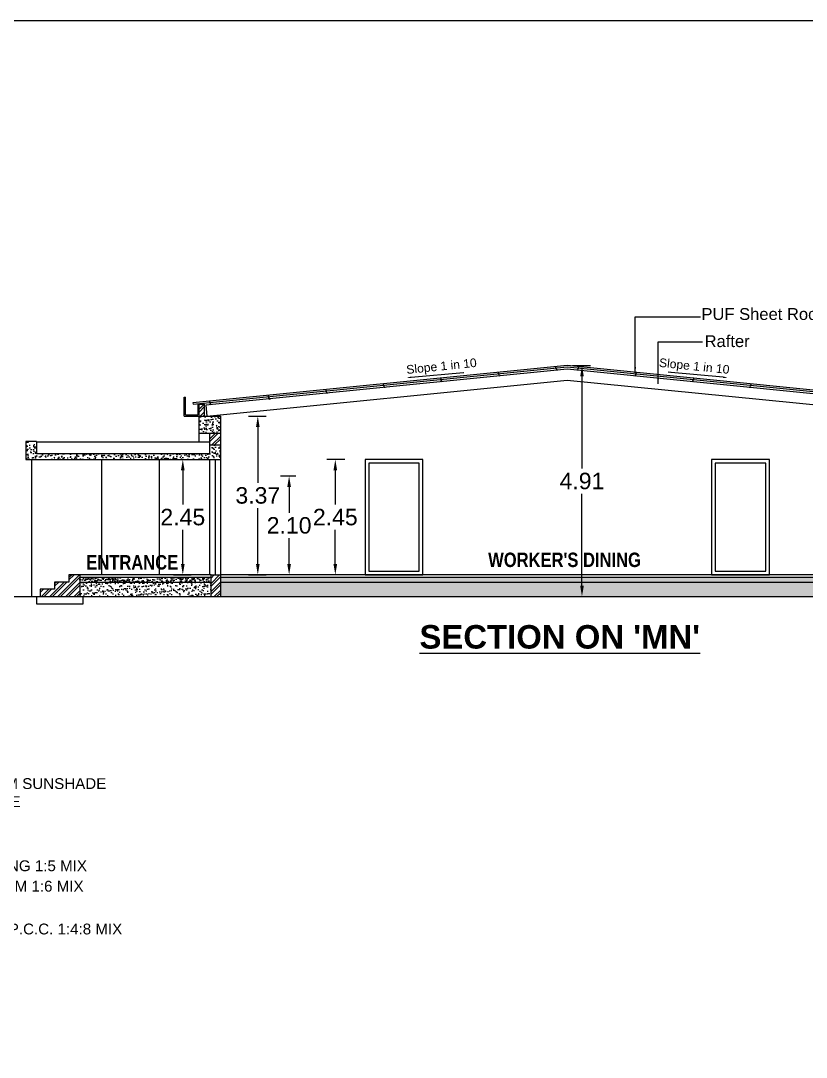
# Model space of a CAD drawing. Header units: metres. Extents: x 3715 to 4596, y 2418 to 2709.
# Drawn here: x 3931.53 to 3948.21, y 2459.38 to 2481.4 of the extents above; entities that cross this region are included whole.
import ezdxf
from ezdxf import colors
from ezdxf.entities.mleader import LeaderData, LeaderLine
from ezdxf.math import Vec2, Vec3

# ---------------------------------------------------------------- set-up
doc = ezdxf.new("R2010")
doc.units = ezdxf.units.M
doc.header["$MEASUREMENT"] = 0
doc.layers.add('BLK_4_FLR_0_WC_BATH_HT', color=1, linetype='Continuous')
doc.layers.add('BLK_4_HT_OF_BLDG', color=5, linetype='Continuous')
doc.styles.add('Inner font', font='arial.ttf')
doc.styles.add('notes', font='arial.ttf')
doc.styles.add('REAL', font='arial.ttf', dxfattribs={"height": 0.4})
doc.styles.get("Standard").update_dxf_attribs({"font": 'arial.ttf'})
doc.dimstyles.new('1-3', dxfattribs={"dimscale": 0, "dimtxt": 0.4, "dimasz": 0.125, "dimexe": 0.25, "dimexo": 0.25, "dimgap": 0.125, "dimtad": 1, "dimdec": 1, "dimzin": 3, "dimdsep": 46, "dimtxsty": 'REAL', "dimblk1": 'ARCHTICK', "dimblk2": 'ARCHTICK', "dimsah": 1, "dimcen": -0.5, "dimdle": 0.125, "dimclrd": 2, "dimclre": 2, "dimclrt": 4, "dimadec": 0, "dimazin": 0, "dimtfac": 1, "dimtdec": 1, "dimtofl": 0, "dimtmove": 2, "dimatfit": 3, "dimfxl": 0, "dimfrac": 1, "dimtolj": 1, "dimtzin": 0, "dimarcsym": 0})
doc.dimstyles.get("Standard").update_dxf_attribs({"dimtxt": 0.35, "dimasz": 0.23, "dimexe": 0.18, "dimexo": 0.0625, "dimgap": 0.09, "dimtad": 0, "dimtih": 1, "dimtoh": 1, "dimzin": 0, "dimdsep": 46, "dimtxsty": 'Standard', "dimcen": 0.09, "dimadec": 0, "dimazin": 0, "dimtfac": 1, "dimtofl": 0, "dimtmove": 2, "dimatfit": 3, "dimfxl": 0, "dimtolj": 1, "dimtzin": 0, "dimarcsym": 0})

# ---------------------------------------------------------------- blocks, each defined once
blk = doc.blocks.new('z1')
at = {"lineweight": 13}
for p, q in [((-26, 39), (-37, 42)), ((-26, 36), (-36, 39)), ((-25, 33), (-36, 37)), ((-25, 30), (-36, 34)), ((-25, 28), (-35, 31)), ((-24, 25), (-35, 29)), ((-24, 22), (-34, 26)), ((-23, 20), (-34, 23)), ((-23, 17), (-34, 21)), ((-23, 14), (-33, 18)), ((-22, 12), (-33, 15))]:
    blk.add_line(p, q, dxfattribs=at)
for points in [[(12, -79, 0.414214), (23, -87), (43, -84, -0.414214), (55, -93), (5, -100), (5, -100), (5, -100), (5, -100), (5, -100), (55, -93), (55, -93), (55, -93), (5, -100), (-7, -21, 0.414214), (-18, -13), (-38, -16, -0.414214), (-49, -7), (0, 0), (12, -79)], [(-21, 52), (-21, 52, 0.207522), (-32, 57), (-32, 54), (-36, 54), (-36, 56, 0.207499), (-45, 49), (-45, 49)]]:
    blk.add_lwpolyline(points, format="xyb", dxfattribs=at)
for points in [[(-48, 48), (-19, 53), (-18, 48), (-47, 43)], [(57, -92), (57, -92)]]:
    blk.add_lwpolyline(points, close=True, dxfattribs=at)
blk.add_lwpolyline([(-37, 45), (-25, -34), (-19, -44), (-16, -33), (-27, 46)], dxfattribs=at)
blk = doc.blocks.new('_ArchTick')
at = {"color": 0, "linetype": 'ByBlock', "const_width": 0.15}
blk.add_lwpolyline([(-0.5, -0.5), (0.5, 0.5)], dxfattribs=at)
blk = doc.blocks.new('*D56')
at = {"color": 0, "lineweight": -2}
for p, q in [((3936.363, 2473.001), (3936.743, 2473.001)), ((3936.563, 2472.771), (3936.563, 2471.583)), ((3936.563, 2469.858), (3936.563, 2471.046)), ((3936.363, 2469.628), (3936.743, 2469.628))]:
    blk.add_line(p, q, dxfattribs=at)
at = {"color": 0}
for points in [[(3936.524, 2472.771), (3936.601, 2472.771), (3936.563, 2473.001)], [(3936.524, 2469.858), (3936.601, 2469.858), (3936.563, 2469.628)]]:
    blk.add_solid(points, dxfattribs=at)
at = {"color": 0, "insert": (3936.563, 2471.314), "char_height": 0.35, "attachment_point": 5}
blk.add_mtext('\\A1;3.37', dxfattribs=at)
blk = doc.blocks.new('*D57')
at = {"color": 0, "lineweight": -2}
for p, q in [((3938.409, 2472.081), (3938.029, 2472.081)), ((3938.209, 2471.851), (3938.209, 2471.123)), ((3938.209, 2469.858), (3938.209, 2470.586)), ((3938.409, 2469.628), (3938.029, 2469.628))]:
    blk.add_line(p, q, dxfattribs=at)
at = {"color": 0}
for points in [[(3938.17, 2471.851), (3938.247, 2471.851), (3938.209, 2472.081)], [(3938.17, 2469.858), (3938.247, 2469.858), (3938.209, 2469.628)]]:
    blk.add_solid(points, dxfattribs=at)
at = {"color": 0, "insert": (3938.209, 2470.854), "char_height": 0.35, "attachment_point": 5}
blk.add_mtext('\\A1;2.45', dxfattribs=at)
blk = doc.blocks.new('*D58')
at = {"color": 0, "lineweight": -2}
for p, q in [((3934.956, 2472.081), (3935.15, 2472.081)), ((3934.97, 2471.851), (3934.97, 2471.123)), ((3934.97, 2469.858), (3934.97, 2470.586)), ((3934.77, 2469.628), (3935.15, 2469.628))]:
    blk.add_line(p, q, dxfattribs=at)
at = {"color": 0}
for points in [[(3934.931, 2471.851), (3935.008, 2471.851), (3934.97, 2472.081)], [(3934.931, 2469.858), (3935.008, 2469.858), (3934.97, 2469.628)]]:
    blk.add_solid(points, dxfattribs=at)
at = {"color": 0, "insert": (3934.97, 2470.854), "char_height": 0.35, "attachment_point": 5}
blk.add_mtext('\\A1;2.45', dxfattribs=at)
blk = doc.blocks.new('*D406')
at = {"layer": 'BLK_4_HT_OF_BLDG', "color": 0, "lineweight": -2}
for p, q in [((3943.248, 2474.075), (3943.628, 2474.075)), ((3943.448, 2473.845), (3943.448, 2471.89)), ((3943.448, 2469.398), (3943.448, 2471.353)), ((3943.248, 2469.168), (3943.628, 2469.168))]:
    blk.add_line(p, q, dxfattribs=at)
at = {"layer": 'BLK_4_HT_OF_BLDG', "color": 0}
for points in [[(3943.41, 2473.845), (3943.487, 2473.845), (3943.448, 2474.075)], [(3943.41, 2469.398), (3943.487, 2469.398), (3943.448, 2469.168)]]:
    blk.add_solid(points, dxfattribs=at)
at = {"layer": 'BLK_4_HT_OF_BLDG', "color": 0, "insert": (3943.448, 2471.621), "char_height": 0.35, "attachment_point": 5}
blk.add_mtext('\\A1;4.91', dxfattribs=at)
blk = doc.blocks.new('*D424')
at = {"layer": 'BLK_4_FLR_0_WC_BATH_HT', "color": 0, "lineweight": -2}
for p, q in [((3937.369, 2471.728), (3937.048, 2471.728)), ((3937.228, 2471.498), (3937.228, 2470.946)), ((3937.228, 2469.858), (3937.228, 2470.409)), ((3937.369, 2469.628), (3937.048, 2469.628))]:
    blk.add_line(p, q, dxfattribs=at)
at = {"layer": 'BLK_4_FLR_0_WC_BATH_HT', "color": 0}
for points in [[(3937.189, 2471.498), (3937.266, 2471.498), (3937.228, 2471.728)], [(3937.189, 2469.858), (3937.266, 2469.858), (3937.228, 2469.628)]]:
    blk.add_solid(points, dxfattribs=at)
at = {"layer": 'BLK_4_FLR_0_WC_BATH_HT', "color": 0, "insert": (3937.228, 2470.678), "char_height": 0.35, "attachment_point": 5}
blk.add_mtext('\\A1;2.10', dxfattribs=at)

msp = doc.modelspace()

# ---------------------------------------------------------------- hatches: boundary and pattern name
h = msp.add_hatch()
h.set_pattern_fill('ANSI32', color=256, scale=0.012778)
h.set_pattern_definition([(45, (-8002.96478, 90742.49446), (-0.08606078368, 0.08606078368), []), (45, (-8002.9074, 90742.49446), (-0.08606078368, 0.08606078368), [])])
h.paths.add_polyline_path([(3935.31411, 2473.00112), (3935.42911, 2473.00112), (3935.42911, 2473.19375), (3935.42911, 2473.25807), (3935.41633, 2473.25807), (3935.31411, 2473.25807)])
at = {"ltscale": 6}
h = msp.add_hatch(dxfattribs=at)
h.set_pattern_fill('AR-CONC', color=256, scale=0.001022)
h.set_pattern_definition([(50, (3710.00618, 2493.30438), (0.18623321, -0.01629329), [0.01947333, -0.21420666]), (355, (3710.00618, 2493.30438), (-0.036026, 0.19530234), [0.01557867, -0.17136533]), (100.451, (3710.0217, 2493.30302), (0.15020788, 0.17900816), [0.01654978, -0.18204755]), (46.1842, (3710.00618, 2493.3563), (0.277103, -0.0429766), [0.02921, -0.32131]), (96.6356, (3710.02927, 2493.35272), (0.24267987, 0.2529239), [0.02482467, -0.27307132]), (351.184, (3710.00618, 2493.3563), (0.24268025, 0.25292344), [0.023368, -0.257048]), (21, (3710.03215, 2493.34332), (0.15498409, -0.10453808), [0.01947333, -0.21420666]), (326, (3710.03215, 2493.34332), (0.0631754, 0.18828102), [0.01557867, -0.17136533]), (71.4514, (3710.04506, 2493.33461), (0.21815907, 0.08374336), [0.01654978, -0.18204755]), (37.5, (3710.00618, 2493.304376), (0.003157239, 0.086434036), [0, -0.16928817, 0, -0.17396177, 0, -0.172014436]), (7.5, (3710.00618, 2493.30438), (0.06830454, 0.102406805), [0, -0.099184173, 0, -0.165393503, 0, -0.06556022]), (327.5, (3709.94828, 2493.304376), (0.138603713, -0.00585605), [0, -0.06491111, 0, -0.202522657, 0, -0.26873199]), (317.5, (3709.92232, 2493.30438), (0.151420934, 0.02599152), [0, -0.08438444, 0, -0.134495816, 0, -0.19083866])])
h.paths.add_polyline_path([(3935.77411, 2473.00112), (3935.54411, 2473.00112), (3935.31411, 2473.00112), (3935.31411, 2472.62999), (3935.77411, 2472.62999)])
h = msp.add_hatch()
h.set_pattern_fill('ANSI32', color=256, scale=0.012778)
h.set_pattern_definition([(45, (-8002.73478, 90741.86637), (-0.08606078368, 0.08606078368), []), (45, (-8002.6774, 90741.86637), (-0.08606078368, 0.08606078368), [])])
h.paths.add_polyline_path([(3935.77411, 2469.62778), (3935.56967, 2469.62778), (3935.56967, 2469.16778), (3935.77411, 2469.16778)])
h.paths.add_polyline_path([(3935.54411, 2472.38778), (3935.77411, 2472.38778), (3935.77411, 2472.62999), (3935.64633, 2472.62999), (3935.54411, 2472.62999)])
h = msp.add_hatch(dxfattribs=at)
h.set_pattern_fill('AR-CONC', color=256, scale=0.001022)
h.set_pattern_definition([(50, (3471.20075, 4630.71987), (0.186233208, -0.016293287), [0.019473332, -0.214206657]), (355, (3471.20075, 4630.71987), (-0.036026607, 0.195302544), [0.015578666, -0.171365922]), (100.451445, (3471.21627, 4630.71851), (0.150206601, 0.179009249), [0.016549786, -0.182047797]), (46.1842, (3471.20075, 4630.7718), (0.277103007, -0.0429766), [0.02921, -0.321309985]), (96.635558, (3471.22384, 4630.76822), (0.24267977, 0.25292447), [0.02482469, -0.273071942]), (351.184151, (3471.20075, 4630.7718), (0.24267977, 0.25292447), [0.023367965, -0.257047714]), (21, (3471.22671, 4630.75882), (0.154983593, -0.104537753), [0.019473332, -0.214206657]), (326, (3471.22671, 4630.75882), (0.063175404, 0.188281023), [0.015578666, -0.171365325]), (71.451445, (3471.23963, 4630.7501), (0.218158996, 0.083743271), [0.016549786, -0.182047483]), (37.5, (3471.20075, 4630.71987), (0.0031572387, 0.0864340357), [0, -0.16928817, 0, -0.1739617696, 0, -0.1720144363]), (7.5, (3471.20075, 4630.71987), (0.0683045407, 0.102406805), [0, -0.099184173, 0, -0.1653935033, 0, -0.065560219]), (327.5, (3471.14285, 4630.71987), (0.138603713, -0.0058560491), [0, -0.064911108, 0, -0.202522657, 0, -0.2687319873]), (317.5, (3471.11688, 4630.71987), (0.151420934, 0.025991523), [0, -0.0843844405, 0, -0.134495816, 0, -0.190838658])])
h.paths.add_polyline_path([(3931.92926, 2472.20487), (3931.80872, 2472.20487), (3931.76035, 2472.20487), (3931.633, 2472.27278), (3931.76035, 2472.08112), (3931.86328, 2472.08112), (3931.84876, 2472.20487), (3931.9648, 2472.20487)], flags=16)
h.paths.add_polyline_path([(3931.76035, 2472.20487), (3931.76035, 2472.08112), (3931.633, 2472.08112), (3931.633, 2472.20761), (3931.633, 2472.27278), (3931.633, 2472.46445), (3931.863, 2472.46445), (3931.86328, 2472.08112), (3935.77411, 2472.08112), (3935.77411, 2472.38778), (3935.56967, 2472.38778), (3935.56967, 2472.20487)])
h = msp.add_hatch()
h.set_pattern_fill('ANSI32', color=256, scale=0.012778)
h.set_pattern_definition([(45, (3549.91069, 4480.45818), (-0.086060784, 0.086060784), []), (45, (3549.96806, 4480.45818), (-0.086060784, 0.086060784), [])])
h.paths.add_polyline_path([(3932.55258, 2469.47445), (3932.24591, 2469.47445), (3932.24591, 2469.32112), (3931.93924, 2469.32112), (3931.93924, 2469.16778), (3932.78258, 2469.16778), (3932.78258, 2469.62778), (3932.55258, 2469.62778)])
h = msp.add_hatch()
h.set_pattern_fill('AR-CONC', color=256, scale=0.000766667, style=0)
h.set_pattern_definition([(50, (3549.96333, 4480.45818), (0.139674906, -0.012219965), [0.014604999, -0.160654992]), (355, (3549.96333, 4480.45818), (-0.027019499, 0.146476753), [0.011683999, -0.128523994]), (100.451, (3549.97497, 4480.45716), (0.112655913, 0.134256121), [0.012412333, -0.13653566]), (46.1842, (3549.96333, 4480.49713), (0.207827255, -0.03223245), [0.0219075, -0.240982489]), (96.6356, (3549.98065, 4480.49444), (0.182009905, 0.189692917), [0.0186185, -0.20480349]), (351.184, (3549.96333, 4480.49713), (0.18201019, 0.189692581), [0.017526, -0.19278599]), (21, (3549.98281, 4480.48739), (0.116238069, -0.0784035605), [0.014604999, -0.160654992]), (326, (3549.98281, 4480.4874), (0.047381553, 0.141210767), [0.011683999, -0.128523994]), (71.4514, (3549.9925, 4480.48086), (0.163619302, 0.062807521), [0.012412333, -0.13653566]), (37.5, (3549.963335, 4480.458183), (0.002367929, 0.0648255267), [0, -0.1269661273, 0, -0.1304713272, 0, -0.1290108272]), (7.5, (3549.963335, 4480.45818), (0.0512284055, 0.0768051037), [0, -0.0743881298, 0, -0.1240451275, 0, -0.0491701643]), (327.5, (3549.91991, 4480.458183), (0.1039527847, -0.0043920369), [0, -0.048683331, 0, -0.151891993, 0, -0.2015489905]), (317.5, (3549.90044, 4480.45818), (0.1135657004, 0.0194936422), [0, -0.0632883303, 0, -0.100871862, 0, -0.1431289932])])
h.paths.add_polyline_path([(3935.56967, 2469.57667), (3932.78258, 2469.57667), (3932.78258, 2469.47445), (3935.56967, 2469.47445)])
h = msp.add_hatch(dxfattribs=at)
h.set_pattern_fill('AR-SAND', color=256, scale=0.002556, style=0)
h.set_pattern_definition([(37.5, (3549.96333, 4480.45818), (-0.0040889687, 0.1250722657), [0, -0.098664884, 0, -0.1103488836, 0, -0.1054805505]), (7.5, (3549.96333, 4480.45818), (0.114878167, 0.183188628), [0, -0.0532271085, 0, -0.088928218, 0, -0.0340783317]), (327.5, (3549.88349, 4480.45818), (0.202142485, 0.0003672805), [0, -0.032455554, 0, -0.1168399944, 0, -0.152541104]), (317.5, (3549.8835, 4480.45818), (0.195131084, 0.056970824), [0, -0.016227777, 0, -0.0765951074, 0, -0.087629996])])
h.paths.add_polyline_path([(3932.78258, 2469.47445), (3932.78258, 2469.16778), (3935.56967, 2469.16778), (3935.56967, 2469.47445)])
h = msp.add_hatch()
h.set_pattern_fill('AR-CONC', color=256, scale=0.000766667, style=0)
h.set_pattern_definition([(50, (3553.89889, 4480.45818), (0.139674906, -0.012219965), [0.014604999, -0.160654992]), (355, (3553.89889, 4480.45818), (-0.027019499, 0.146476753), [0.011683999, -0.128523994]), (100.451, (3553.91053, 4480.45716), (0.112655913, 0.134256121), [0.012412333, -0.13653566]), (46.1842, (3553.89889, 4480.49713), (0.207827255, -0.03223245), [0.0219075, -0.240982489]), (96.6356, (3553.9162, 4480.49444), (0.182009905, 0.189692917), [0.0186185, -0.20480349]), (351.184, (3553.8989, 4480.49713), (0.18201019, 0.189692581), [0.017526, -0.19278599]), (21, (3553.91836, 4480.48739), (0.116238069, -0.0784035605), [0.014604999, -0.160654992]), (326, (3553.91836, 4480.4874), (0.047381553, 0.141210767), [0.011683999, -0.128523994]), (71.4514, (3553.92805, 4480.48086), (0.163619302, 0.062807521), [0.012412333, -0.13653566]), (37.5, (3553.89889, 4480.458183), (0.002367929, 0.0648255267), [0, -0.1269661273, 0, -0.1304713272, 0, -0.1290108272]), (7.5, (3553.89889, 4480.45818), (0.0512284055, 0.0768051037), [0, -0.0743881298, 0, -0.1240451275, 0, -0.0491701643]), (327.5, (3553.855465, 4480.458183), (0.1039527847, -0.0043920369), [0, -0.048683331, 0, -0.151891993, 0, -0.2015489905]), (317.5, (3553.83599, 4480.45818), (0.1135657004, 0.0194936422), [0, -0.0632883303, 0, -0.100871862, 0, -0.1431289932])])
h.paths.add_polyline_path([(3950.72411, 2469.47445), (3950.72411, 2469.57667), (3935.77411, 2469.57667), (3935.77411, 2469.47445)])
h = msp.add_hatch(dxfattribs=at)
h.set_pattern_fill('AR-SAND', color=256, scale=0.002556, style=0)
h.set_pattern_definition([(37.5, (-7997.85366, 90741.86637), (-0.00408896867, 0.12507226573), [0, -0.09866488413, 0, -0.11034888357, 0, -0.10548055047]), (7.5, (-7997.85366, 90741.86637), (0.11487816682, 0.18318862798), [0, -0.05322710855, 0, -0.08892821794, 0, -0.03407833169]), (327.5, (-7997.9335, 90741.86637), (0.20214248487, 0.00036728051), [0, -0.03245555399, 0, -0.11683999437, 0, -0.15254110376]), (317.5, (-7997.9335, 90741.86637), (0.195131084, 0.0569708243), [0, -0.016227777, 0, -0.07659510742, 0, -0.08762999578])])
h.paths.add_polyline_path([(3935.77411, 2469.47445), (3935.77411, 2469.16778), (3945.10189, 2469.16778), (3945.10189, 2469.47445)])
h.paths.add_polyline_path([(3950.72411, 2469.16778), (3950.72411, 2469.47445), (3945.10189, 2469.47445), (3945.10189, 2469.16778)])

# ---------------------------------------------------------------- linework, layer by layer
for p, q in [((3943.13411, 2474.07491, -0.00003), (3935.18576, 2473.28008, -0.00003)), ((3935.1883, 2473.25465, -0.00003), (3943.13411, 2474.04923, -0.00003)), ((3951.05888, 2473.28244, -0.00003), (3943.13411, 2474.07491, -0.00003)), ((3943.13411, 2474.04923, -0.00003), (3951.05633, 2473.25701, -0.00003)), ((3943.13411, 2473.99787, -0.00003), (3935.45807, 2473.23026, -0.00003)), ((3950.81301, 2473.22998, -0.00003), (3943.13411, 2473.99787, -0.00003)), ((3935.48096, 2473.0014, -0.00003), (3943.13411, 2473.76672, -0.00003)), ((3943.13411, 2473.76672, -0.00003), (3950.79013, 2473.00112, -0.00003)), ((3935.18576, 2473.28008, -0.00003), (3935.1883, 2473.25465, -0.00003)), ((3935.31411, 2473.00112, -0.00003), (3935.31411, 2473.25807, -0.00003)), ((3935.31411, 2473.25807, -0.00003), (3935.42911, 2473.25807, -0.00003)), ((3935.42911, 2473.00112, -0.00003), (3935.42911, 2473.25807, -0.00003)), ((3935.45807, 2473.23026, -0.00003), (3935.48096, 2473.0014, -0.00003)), ((3935.31411, 2473.00112, -0.00003), (3935.77411, 2473.00112, -0.00003)), ((3935.31411, 2472.62999, -0.00003), (3935.31411, 2473.00112, -0.00003)), ((3935.31411, 2473.00112, -0.00003), (3935.77411, 2473.00112, -0.00003)), ((3935.77411, 2472.62999, -0.00003), (3935.77411, 2473.00112, -0.00003)), ((3935.77411, 2472.62999, -0.00003), (3935.31411, 2472.62999, -0.00003)), ((3935.31411, 2472.4564, -0.00003), (3935.31411, 2472.62999, -0.00003)), ((3935.54411, 2472.20487, -0.00003), (3935.54411, 2472.62999, -0.00003)), ((3935.77411, 2472.08112, -0.00003), (3935.77411, 2472.62999, -0.00003)), ((3931.863, 2472.46445, -0.00003), (3931.633, 2472.46445, -0.00003)), ((3931.633, 2472.46445, -0.00003), (3931.633, 2472.08112, -0.00003)), ((3931.863, 2472.46445, -0.00003), (3931.863, 2472.20487, -0.00003)), ((3931.863, 2472.4564, -0.00003), (3935.54411, 2472.4564, -0.00003)), ((3931.863, 2472.4564, -0.00003), (3935.54411, 2472.4564, -0.00003)), ((3935.54411, 2472.38778, -0.00003), (3935.77411, 2472.38778, -0.00003)), ((3931.633, 2472.08112, -0.00003), (3935.77411, 2472.08112, -0.00003)), ((3931.76035, 2469.16778, -0.00003), (3931.76035, 2472.08112, -0.00003)), ((3931.863, 2472.20487, -0.00003), (3935.54411, 2472.20487, -0.00003)), ((3932.06702, 2472.20487, -0.00003), (3935.54411, 2472.20487, -0.00003)), ((3933.24441, 2472.08112, -0.00003), (3933.24441, 2469.62778, -0.00003)), ((3934.47108, 2472.08112, -0.00003), (3934.47108, 2469.62778, -0.00003)), ((3935.54411, 2469.62778, -0.00003), (3935.54411, 2472.08112, -0.00003)), ((3935.77411, 2469.62778, -0.00003), (3935.77411, 2472.08112, -0.00003)), ((3932.55258, 2469.62778, -0.00003), (3932.55258, 2469.47445, -0.00003)), ((3935.56967, 2469.62778, -0.00003), (3932.55258, 2469.62778, -0.00003)), ((3932.78258, 2469.62778, -0.00003), (3932.78258, 2469.16778, -0.00003)), ((3935.56967, 2469.16778, -0.00003), (3935.56967, 2469.62778, -0.00003)), ((3935.56967, 2469.62778, -0.00003), (3935.77411, 2469.62778, -0.00003)), ((3950.72411, 2469.62778, -0.00003), (3935.77411, 2469.62778, -0.00003)), ((3935.77411, 2469.16778, -0.00003), (3935.77411, 2469.62778, -0.00003)), ((3932.55258, 2469.47445, -0.00003), (3932.24591, 2469.47445, -0.00003)), ((3932.24591, 2469.47445, -0.00003), (3932.24591, 2469.32112, -0.00003)), ((3932.78258, 2469.57667, -0.00003), (3935.56967, 2469.57667, -0.00003)), ((3932.78258, 2469.47445, -0.00003), (3935.56967, 2469.47445, -0.00003)), ((3935.77411, 2469.57667, -0.00003), (3950.72411, 2469.57667, -0.00003)), ((3935.77411, 2469.47445, -0.00003), (3950.72411, 2469.47445, -0.00003)), ((3930.26889, 2469.16778, -0.00003), (3952.02764, 2469.16778, -0.00003)), ((3931.86258, 2469.16778, -0.00003), (3931.86258, 2469.01445, -0.00003)), ((3932.24591, 2469.32112, -0.00003), (3931.93924, 2469.32112, -0.00003)), ((3931.93924, 2469.32112, -0.00003), (3931.93924, 2469.16778, -0.00003)), ((3932.85382, 2469.01445, -0.00003), (3932.85382, 2469.16778, -0.00003)), ((3931.86258, 2469.01445, -0.00003), (3932.85382, 2469.01445, -0.00003))]:
    msp.add_line(p, q)
at = {"linetype": 'Continuous'}
for p, q in [((3935.00057, 2473.00316, -0.00003), (3935.00057, 2473.402, -0.00003)), ((3935.00057, 2473.402, -0.00003), (3935.02612, 2473.402, -0.00003)), ((3935.02612, 2473.02872, -0.00003), (3935.02612, 2473.402, -0.00003)), ((3935.28856, 2473.26468, -0.00003), (3935.28856, 2473.02872, -0.00003)), ((3935.31411, 2473.00112, -0.00003), (3935.31411, 2473.26723, -0.00003)), ((3935.00057, 2473.00316, -0.00003), (3935.31411, 2473.00316, -0.00003)), ((3935.02612, 2473.02872, -0.00003), (3935.28856, 2473.02872, -0.00003))]:
    msp.add_line(p, q, dxfattribs=at)
at = {"ltscale": 0.1}
msp.add_lwpolyline([(3958.86444, 2481.40153), (3881.20659, 2481.40153), (3881.20659, 2431.39604), (3958.86444, 2431.47604)], close=True, dxfattribs=at)
at = {"elevation": -0.00003}
msp.add_lwpolyline([(3935.65911, 2472.08112), (3935.65911, 2469.62778)], dxfattribs=at)
for points in [[(3938.84078, 2469.62778), (3940.06745, 2469.62778), (3940.06745, 2472.08112), (3938.84078, 2472.08112)], [(3946.20078, 2469.62778), (3947.42745, 2469.62778), (3947.42745, 2472.08112), (3946.20078, 2472.08112)], [(3938.91745, 2469.70445), (3939.99078, 2469.70445), (3939.99078, 2472.00445), (3938.91745, 2472.00445)], [(3946.27745, 2469.70445), (3947.35078, 2469.70445), (3947.35078, 2472.00445), (3946.27745, 2472.00445)]]:
    msp.add_lwpolyline(points, close=True, dxfattribs=at)

# ---------------------------------------------------------------- block references
at = {"yscale": 0.0005114669797847, "zscale": 0.0005114669797847}
for p, xscale, rotation in [((3942.9067, 2474.02653, -0.00003), 0.0005114669797847, 357.101648058581), ((3943.36152, 2474.02653, -0.00003), -0.0005114669797847, 2.898351941419008), ((3940.46554, 2473.78241, -0.00003), 0.0005114669797847, 357.101648058581), ((3941.68612, 2473.90447, -0.00003), 0.0005114669797847, 357.101648058581), ((3944.5821, 2473.90447, -0.00003), -0.0005114669797847, 2.898351941419008), ((3945.80268, 2473.78241, -0.00003), -0.0005114669797847, 2.898351941419008), ((3938.02439, 2473.53829, -0.00003), 0.0005114669797847, 357.101648058581), ((3939.24497, 2473.66035, -0.00003), 0.0005114669797847, 357.101648058581), ((3947.02326, 2473.66035, -0.00003), -0.0005114669797847, 2.898351941419008), ((3936.80381, 2473.40708, -0.00003), 0.0005114669797847, 357.101648058581), ((3935.55767, 2473.29418, -0.00003), 0.0005114669797847, 357.101648058581)]:
    msp.add_blockref('z1', p, dxfattribs=dict(at, xscale=xscale, rotation=rotation))

# ---------------------------------------------------------------- texts
at = {"ltscale": 6, "attachment_point": 1, "style": 'notes'}
for s, insert, char_height, width in [('PUF Sheet {\\A1;Roofing}', (3945.98524, 2475.29573, -0.00003), 0.2515311, 5.6233583), ('\\A1;Rafter', (3946.05282, 2474.71948, -0.00003), 0.251531, 3.7309306)]:
    msp.add_mtext(s, dxfattribs=dict(at, insert=insert, char_height=char_height, width=width))
at = {"ltscale": 6, "char_height": 0.184, "style": 'notes'}
for insert, width, attachment_point, rotation in [((3939.70809, 2474.07894, -0.00003), 4.4771167, 1, 5.866765), ((3946.58843, 2474.07956, -0.00003), 1.6633297, 3, 354.133235)]:
    msp.add_mtext('\\A1;Slope 1 in 10', dxfattribs=dict(at, insert=insert, width=width, attachment_point=attachment_point, rotation=rotation))
at = {"attachment_point": 1, "style": 'Inner font'}
for s, insert, char_height, width in [('{\\fArial Narrow|b1|i0|c0|p34;\\W5.70621;  \\W1;ENTRANCE}', (3931.80585, 2470.04803, -0.00003), 0.3066667, 4.1375301), ("{\\fArial Narrow|b1|i0|c0|p34;\\W4.68436; \\W1;WORKER'S DINING \\A1; }", (3940.99777, 2470.10113, -0.00003), 0.3066667, 4.1375301), ("{\\fArial|b1|i0|c0|p34;\\LSECTION ON 'MN'}", (3939.99643, 2468.56177, -0.00003), 0.5, 11.5700929)]:
    msp.add_mtext(s, dxfattribs=dict(at, insert=insert, char_height=char_height, width=width))

# ---------------------------------------------------------------- dimensions: what is measured, and where the dimension line sits
for base, p1, p2, picture, middle in [((3936.56283, 2469.62778, -0.00003), (3935.77411, 2473.00112, -0.00003), (3935.77411, 2469.62778, -0.00003), '*D56', (3936.56283, 2471.31445, -0.00003)), ((3934.96963, 2469.62778, -0.00003), (3934.89321, 2472.08112, -0.00003), (3932.55258, 2469.62778, -0.00003), '*D58', (3934.96963, 2470.85445, -0.00003)), ((3938.20853, 2469.62778, -0.00003), (3938.84078, 2472.08112, -0.00003), (3938.84078, 2469.62778, -0.00003), '*D57', (3938.20853, 2470.85445, -0.00003))]:
    dim = msp.add_linear_dim(base=base, p1=p1, p2=p2, angle=90, dimstyle='Standard')
    dim.commit()
    dim.dimension.update_dxf_attribs({"geometry": picture, "text_midpoint": middle})
at = {"layer": 'BLK_4_FLR_0_WC_BATH_HT', "color": 1}
dim = msp.add_linear_dim(base=(3937.22783, 2471.72778), p1=(3937.43193, 2469.62778, -0.00003), p2=(3937.43193, 2471.72778, -0.00003), angle=90, dimstyle='Standard', dxfattribs=at)
dim.commit()
dim.dimension.update_dxf_attribs({"geometry": '*D424', "text_midpoint": (3937.22783, 2470.67778)})
at = {"layer": 'BLK_4_HT_OF_BLDG', "color": 5}
dim = msp.add_linear_dim(base=(3943.44826, 2469.16778), p1=(3943.13411, 2474.07491, -0.00003), p2=(3943.13411, 2469.16778, -0.00003), angle=90, dimstyle='Standard', dxfattribs=at)
dim.commit()
dim.dimension.update_dxf_attribs({"geometry": '*D406', "text_midpoint": (3943.44826, 2471.62135)})

# ---------------------------------------------------------------- leaders
for points in [[(3944.57719, 2473.92278, -0.00003), (3944.57719, 2475.11107, -0.00003), (3945.96807, 2475.11107, -0.00003)], [(3945.06481, 2473.68761, -0.00003), (3945.06481, 2474.58048, -0.00003), (3946.01007, 2474.58048, -0.00003)]]:
    msp.add_leader(points, dimstyle='1-3', override={"dimscale": 1, "dimtad": 0, "dimclrd": 256, "dimfxl": 12})
ml = msp.add_multileader_mtext('Standard')
ml.set_content('', color=256)
ml.set_leader_properties()
ml.build(insert=Vec2(0, 0))
ml.multileader.update_dxf_attribs({"text_right_attachment_type": 6, "dogleg_length": 9, "arrow_head_size": 0.10222})
ctx = ml.context
ctx.base_point, ctx.char_height, ctx.arrow_head_size, ctx.landing_gap_size, ctx.plane_origin, ctx.plane_x_axis, ctx.plane_y_axis = Vec3(3945.23557, 2473.98768, -0.00003), 0.10222, 0.10222, 0.05111, Vec3(3946.54782, 2473.81691, -0.00003), Vec3(0.99587373, -0.09074969), Vec3(0.09074969, 0.99587373)
ctx.right_attachment, ctx.text_align_type = 6, 2
notes = []
notes.append((ctx, [(0, (1, 1, 0), (3945.3388, 2473.92695, -0.00003), (-0.99587373, 0.09074969), 0.0061, [(0, [(3946.54782, 2473.81691, -0.00003)], 0, [])])]))
ctx.mtext.insert, ctx.mtext.text_direction, ctx.mtext.rotation, ctx.mtext.alignment, ctx.mtext.flow_direction = Vec3(3945.29111, 2474.03395, -0.00003), Vec3(0.99587373, -0.09074969), 6.19231059, 3, 5
ml = msp.add_multileader_mtext('Standard')
ml.set_content('', color=256)
ml.set_leader_properties()
ml.build(insert=Vec2(0, 0))
ml.multileader.update_dxf_attribs({"text_right_attachment_type": 6, "dogleg_length": 9, "arrow_head_size": 0.10222})
ctx = ml.context
ctx.base_point, ctx.char_height, ctx.arrow_head_size, ctx.landing_gap_size, ctx.plane_origin, ctx.plane_x_axis, ctx.plane_y_axis = Vec3(3940.93549, 2473.92751, -0.00003), 0.10222, 0.10222, 0.05111, Vec3(3939.72041, 2473.81691, -0.00003), Vec3(0.99587373, 0.09074969), Vec3(-0.09074969, 0.99587373)
ctx.right_attachment = 6
notes.append((ctx, [(0, (1, 1, 0), (3940.92942, 2473.92695, -0.00003), (0.99587373, 0.09074969), 0.0061, [(0, [(3939.72041, 2473.81691, -0.00003)], 0, [])])]))
ctx.mtext.insert, ctx.mtext.text_direction, ctx.mtext.rotation, ctx.mtext.flow_direction = Vec3(3940.98176, 2473.98305, -0.00003), Vec3(0.99587373, 0.09074969), 0.09087472, 5
ml = msp.add_multileader_mtext('Standard')
ml.set_content('{\\fArial Baltic|b0|i0|c0|p34;R.C.C.LINTEL CUM SUNSHADE\\PIN M20 CONCRETE}', color=256)
ml.set_leader_properties()
ml.build(insert=Vec2(0, 0))
ml.multileader.update_dxf_attribs({"text_left_attachment_type": 2, "text_right_attachment_type": 6, "dogleg_length": 0.5, "arrow_head_size": 0.3})
ctx = ml.context
ctx.base_point, ctx.char_height, ctx.arrow_head_size, ctx.landing_gap_size, ctx.plane_origin = Vec3(3928.50634, 2464.99608), 0.23, 0.3, 0.09, Vec3(3933.72468, 2464.93788)
ctx.left_attachment, ctx.right_attachment = 2, 6
notes.append((ctx, [(0, (1, 1, 0), (3928.00634, 2464.99608), (1, 0), 0.5, [(0, [(3926.93865, 2464.16905)], 0, [])])]))
ctx.mtext.insert, ctx.mtext.width, ctx.mtext.flow_direction = Vec3(3928.59634, 2465.30871), 9.2009935, 5
ml = msp.add_multileader_mtext('Standard')
ml.set_content('PLASTERING USING 1:5 MIX', color=256)
ml.set_leader_properties()
ml.build(insert=Vec2(0, 0))
ml.multileader.update_dxf_attribs({"text_right_attachment_type": 6, "dogleg_length": 0.5, "arrow_head_size": 0.3})
ctx = ml.context
ctx.base_point, ctx.char_height, ctx.arrow_head_size, ctx.landing_gap_size, ctx.plane_origin = Vec3(3928.50634, 2463.44551), 0.23, 0.3, 0.09, Vec3(3935.25885, 2464.0261)
ctx.right_attachment = 6
notes.append((ctx, [(0, (1, 1, 0), (3928.00634, 2463.44551), (1, 0), 0.5, [(0, [(3927.17658, 2462.33718)], 0, [])])]))
ctx.mtext.insert, ctx.mtext.width, ctx.mtext.flow_direction = Vec3(3928.59634, 2463.56247), 5.5153001, 5
ml = msp.add_multileader_mtext('Standard')
ml.set_content('{\\fArial|b0|i0|c186|p34;BRICK WORK IN CM 1:}6 MIX', color=256)
ml.set_leader_properties()
ml.build(insert=Vec2(0, 0))
ml.multileader.update_dxf_attribs({"text_right_attachment_type": 6, "dogleg_length": 0.5, "arrow_head_size": 0.3})
ctx = ml.context
ctx.base_point, ctx.char_height, ctx.arrow_head_size, ctx.landing_gap_size, ctx.plane_origin = Vec3(3928.50634, 2463.01144), 0.23, 0.3, 0.09, Vec3(3935.25885, 2463.54322)
ctx.right_attachment = 6
notes.append((ctx, [(0, (1, 1, 0), (3928.00634, 2463.01144), (1, 0), 0.5, [(0, [(3927.08187, 2462.08355)], 0, [])])]))
ctx.mtext.insert, ctx.mtext.width, ctx.mtext.flow_direction = Vec3(3928.59634, 2463.1284), 5.5153001, 5
ml = msp.add_multileader_mtext('Standard')
ml.set_content('{\\fArial Baltic|b0|i0|c186|p34;FLOOR\\fArial Baltic|b0|i0|c0|p34; FINISH}', color=256)
ml.set_leader_properties()
ml.build(insert=Vec2(0, 0))
ml.multileader.update_dxf_attribs({"text_right_attachment_type": 6, "dogleg_length": 0.5, "arrow_head_size": 0.3})
ctx = ml.context
ctx.base_point, ctx.char_height, ctx.arrow_head_size, ctx.landing_gap_size, ctx.plane_origin = Vec3(3928.50634, 2462.50699), 0.23, 0.3, 0.09, Vec3(3933.79534, 2463.38528)
ctx.right_attachment = 6
notes.append((ctx, [(0, (1, 1, 0), (3928.00634, 2462.50699), (1, 0), 0.5, [(0, [(3926.50351, 2461.57029)], 0, [])])]))
ctx.mtext.insert, ctx.mtext.width, ctx.mtext.flow_direction = Vec3(3928.59634, 2462.62395), 9.2009935, 5
ml = msp.add_multileader_mtext('Standard')
ml.set_content('{\\fArial Baltic|b0|i0|c186|p34;FLOORING WITH P.C.C. 1:\\fArial Baltic|b0|i0|c0|p34;4\\fArial Baltic|b0|i0|c186|p34;:\\fArial Baltic|b0|i0|c0|p34;8 MIX}', color=256)
ml.set_leader_properties()
ml.build(insert=Vec2(0, 0))
ml.multileader.update_dxf_attribs({"text_right_attachment_type": 6, "dogleg_length": 0.5, "arrow_head_size": 0.3})
ctx = ml.context
ctx.base_point, ctx.char_height, ctx.arrow_head_size, ctx.landing_gap_size, ctx.plane_origin = Vec3(3928.50634, 2462.10225), 0.23, 0.3, 0.09, Vec3(3933.42495, 2463.26018)
ctx.right_attachment = 6
notes.append((ctx, [(0, (1, 1, 0), (3928.00634, 2462.10225), (1, 0), 0.5, [(0, [(3926.704, 2461.46775)], 0, [])])]))
ctx.mtext.insert, ctx.mtext.width, ctx.mtext.flow_direction = Vec3(3928.59634, 2462.21921), 9.2009935, 5
ml = msp.add_multileader_mtext('Standard')
ml.set_content('{\\fArial Baltic|b0|i0|c0|p34;EARTH FILLING}', color=256)
ml.set_leader_properties()
ml.build(insert=Vec2(0, 0))
ml.multileader.update_dxf_attribs({"text_right_attachment_type": 6, "dogleg_length": 0.5, "arrow_head_size": 0.3})
ctx = ml.context
ctx.base_point, ctx.char_height, ctx.arrow_head_size, ctx.landing_gap_size, ctx.plane_origin = Vec3(3928.50634, 2461.68357), 0.23, 0.3, 0.09, Vec3(3933.42495, 2462.8415)
ctx.right_attachment = 6
notes.append((ctx, [(0, (1, 1, 0), (3928.00634, 2461.68357), (1, 0), 0.5, [(0, [(3926.69689, 2461.1851)], 0, [])])]))
ctx.mtext.insert, ctx.mtext.width, ctx.mtext.flow_direction = Vec3(3928.59634, 2461.80053), 9.2009935, 5
for ctx, leaders in notes:
    for number, flags, end, landing, length, lines in leaders:
        leader = LeaderData()
        leader.index, (leader.has_last_leader_line, leader.has_dogleg_vector, leader.attachment_direction) = number, flags
        leader.last_leader_point, leader.dogleg_vector, leader.dogleg_length = Vec3(end), Vec3(landing), length
        for number, points, colour, breaks in lines:
            line = LeaderLine()
            line.index, line.vertices, line.color, line.breaks = number, Vec3.list(points), colors.encode_raw_color(colour), breaks
            leader.lines.append(line)
        ctx.leaders.append(leader)

doc.saveas('drawing.dxf')
